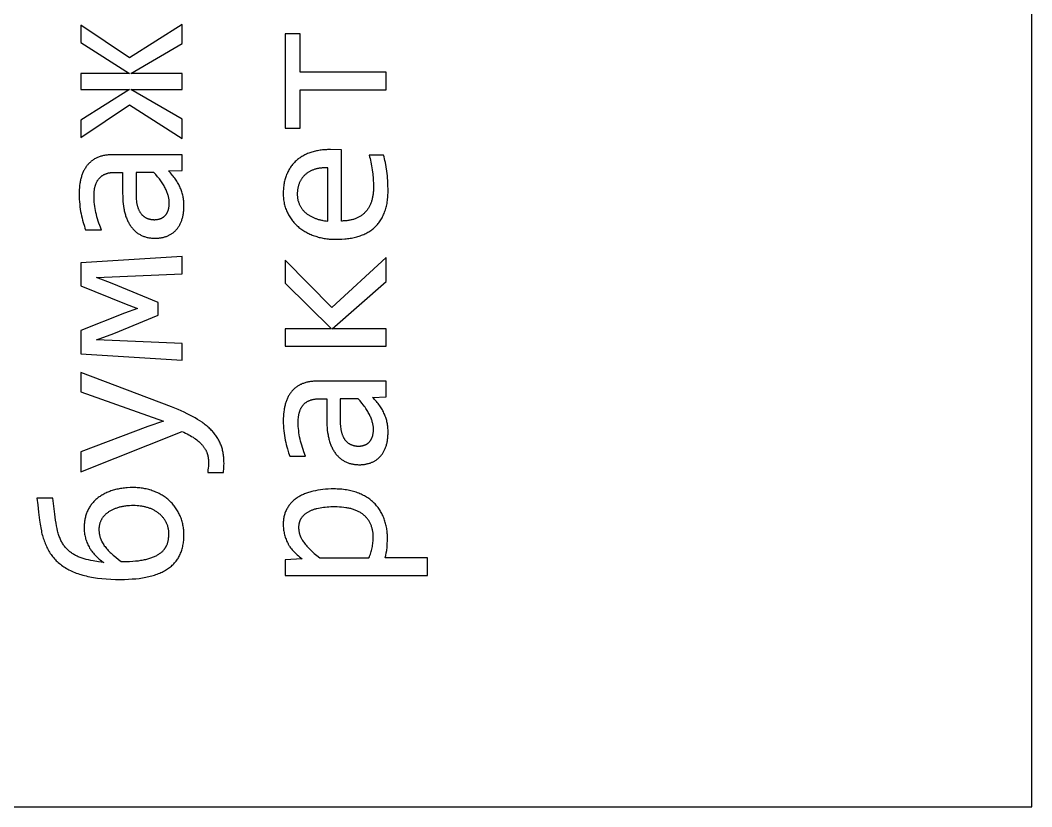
# Model space of a CAD drawing. Extents: x -175 to 175, y 1066 to 1531.
# Drawn here: x -8.6 to 145, y 1308 to 1427.4 of the extents above; entities that cross this region are included whole.
import ezdxf

# ---------------------------------------------------------------- set-up
doc = ezdxf.new("R2010")
doc.units = 0
doc.layers.add('DEFAULT', color=7, linetype='CONTINUOUS')

msp = doc.modelspace()

# ---------------------------------------------------------------- linework, layer by layer
at = {"layer": 'DEFAULT'}
for points in [[(-166, 1308), (145, 1308), (145, 1531), (-166, 1531)], [(0.64, 1409.63), (8.04, 1414.58), (16, 1409.5), (16, 1412.41), (8.2, 1416.92), (16, 1416.92), (16, 1419.37), (8.2, 1419.37), (16, 1423.89), (16, 1426.79), (8.04, 1421.73), (0.64, 1426.67), (0.64, 1424.04), (8.04, 1419.37), (0.64, 1419.37), (0.64, 1416.92), (8.04, 1416.92), (0.64, 1412.26)], [(33.93, 1425.4), (31.64, 1425.4), (31.64, 1411.04), (33.93, 1411.04), (33.93, 1416.87), (47, 1416.87), (47, 1419.57), (33.93, 1419.57)], [(13.93, 1404.56), (16, 1404.62), (16, 1407.01), (5.41, 1407.01), (5.25, 1407.01), (5.09, 1407), (4.94, 1406.99), (4.79, 1406.98), (4.64, 1406.97), (4.49, 1406.95), (4.35, 1406.93), (4.21, 1406.91), (4.07, 1406.88), (3.94, 1406.85), (3.8, 1406.81), (3.67, 1406.78), (3.54, 1406.74), (3.42, 1406.69), (3.3, 1406.65), (3.18, 1406.6), (3.06, 1406.54), (2.94, 1406.49), (2.83, 1406.43), (2.72, 1406.37), (2.62, 1406.3), (2.51, 1406.23), (2.41, 1406.16), (2.31, 1406.09), (2.21, 1406.02), (2.12, 1405.94), (2.02, 1405.86), (1.93, 1405.77), (1.85, 1405.69), (1.76, 1405.6), (1.68, 1405.5), (1.6, 1405.41), (1.52, 1405.31), (1.45, 1405.21), (1.38, 1405.11), (1.31, 1405), (1.24, 1404.89), (1.18, 1404.78), (1.11, 1404.67), (1.05, 1404.55), (1, 1404.43), (0.94, 1404.31), (0.89, 1404.18), (0.84, 1404.06), (0.79, 1403.93), (0.75, 1403.79), (0.71, 1403.66), (0.67, 1403.52), (0.63, 1403.38), (0.6, 1403.24), (0.56, 1403.09), (0.53, 1402.94), (0.51, 1402.79), (0.48, 1402.64), (0.44, 1402.33), (0.4, 1402.02), (0.38, 1401.69), (0.37, 1401.35), (0.36, 1401.01), (0.37, 1400.63), (0.38, 1400.25), (0.41, 1399.87), (0.45, 1399.5), (0.49, 1399.12), (0.54, 1398.76), (0.6, 1398.4), (0.67, 1398.06), (0.74, 1397.72), (0.81, 1397.39), (0.9, 1397.06), (0.98, 1396.75), (1.16, 1396.16), (1.25, 1395.88), (1.34, 1395.62), (3.74, 1395.62), (3.49, 1396.29), (3.38, 1396.62), (3.27, 1396.95), (3.17, 1397.27), (3.08, 1397.6), (2.99, 1397.92), (2.92, 1398.23), (2.85, 1398.55), (2.79, 1398.87), (2.74, 1399.18), (2.7, 1399.5), (2.67, 1399.83), (2.64, 1400.15), (2.63, 1400.47), (2.63, 1400.8), (2.63, 1401.02), (2.64, 1401.23), (2.65, 1401.43), (2.67, 1401.54), (2.68, 1401.63), (2.69, 1401.73), (2.71, 1401.83), (2.72, 1401.92), (2.74, 1402.01), (2.76, 1402.1), (2.78, 1402.19), (2.81, 1402.27), (2.83, 1402.36), (2.86, 1402.44), (2.88, 1402.52), (2.91, 1402.6), (2.95, 1402.68), (2.98, 1402.75), (3.01, 1402.82), (3.05, 1402.9), (3.09, 1402.96), (3.13, 1403.03), (3.17, 1403.1), (3.21, 1403.16), (3.25, 1403.23), (3.3, 1403.29), (3.35, 1403.35), (3.39, 1403.4), (3.44, 1403.46), (3.5, 1403.51), (3.55, 1403.56), (3.6, 1403.61), (3.66, 1403.66), (3.71, 1403.71), (3.77, 1403.75), (3.83, 1403.8), (3.89, 1403.84), (3.95, 1403.88), (4.01, 1403.92), (4.07, 1403.95), (4.13, 1403.99), (4.2, 1404.02), (4.26, 1404.05), (4.33, 1404.08), (4.4, 1404.11), (4.47, 1404.14), (4.54, 1404.16), (4.61, 1404.19), (4.68, 1404.21), (4.75, 1404.23), (4.83, 1404.25), (4.9, 1404.26), (4.98, 1404.28), (5.06, 1404.29), (5.13, 1404.3), (5.21, 1404.31), (5.29, 1404.32), (5.37, 1404.32), (5.46, 1404.33), (5.54, 1404.33), (5.63, 1404.33), (6.97, 1404.33), (6.97, 1401.15), (6.98, 1400.73), (6.99, 1400.33), (7.02, 1399.94), (7.05, 1399.57), (7.1, 1399.2), (7.16, 1398.85), (7.19, 1398.68), (7.22, 1398.52), (7.26, 1398.35), (7.3, 1398.19), (7.34, 1398.04), (7.39, 1397.88), (7.43, 1397.73), (7.48, 1397.58), (7.54, 1397.44), (7.59, 1397.3), (7.65, 1397.16), (7.71, 1397.02), (7.77, 1396.89), (7.84, 1396.76), (7.9, 1396.64), (7.97, 1396.52), (8.05, 1396.4), (8.12, 1396.28), (8.2, 1396.17), (8.28, 1396.06), (8.36, 1395.95), (8.45, 1395.85), (8.53, 1395.75), (8.62, 1395.66), (8.71, 1395.56), (8.81, 1395.47), (8.9, 1395.39), (9, 1395.31), (9.1, 1395.23), (9.2, 1395.15), (9.3, 1395.08), (9.4, 1395.01), (9.51, 1394.95), (9.62, 1394.88), (9.73, 1394.82), (9.84, 1394.77), (9.95, 1394.72), (10.07, 1394.67), (10.19, 1394.62), (10.31, 1394.58), (10.43, 1394.54), (10.55, 1394.51), (10.68, 1394.47), (10.81, 1394.45), (10.94, 1394.42), (11.07, 1394.4), (11.2, 1394.38), (11.34, 1394.37), (11.47, 1394.35), (11.61, 1394.34), (11.76, 1394.34), (11.9, 1394.34), (12.02, 1394.34), (12.13, 1394.34), (12.24, 1394.35), (12.36, 1394.36), (12.47, 1394.37), (12.58, 1394.38), (12.69, 1394.39), (12.8, 1394.41), (12.91, 1394.43), (13.01, 1394.45), (13.12, 1394.47), (13.22, 1394.5), (13.32, 1394.53), (13.43, 1394.55), (13.53, 1394.59), (13.63, 1394.62), (13.73, 1394.66), (13.82, 1394.7), (13.92, 1394.74), (14.01, 1394.78), (14.11, 1394.83), (14.2, 1394.88), (14.28, 1394.93), (14.37, 1394.98), (14.46, 1395.04), (14.54, 1395.1), (14.62, 1395.16), (14.71, 1395.23), (14.78, 1395.29), (14.86, 1395.36), (14.94, 1395.43), (15.01, 1395.51), (15.09, 1395.59), (15.16, 1395.67), (15.23, 1395.75), (15.29, 1395.83), (15.36, 1395.92), (15.42, 1396.01), (15.48, 1396.1), (15.54, 1396.2), (15.6, 1396.29), (15.65, 1396.39), (15.7, 1396.5), (15.75, 1396.6), (15.8, 1396.71), (15.85, 1396.82), (15.9, 1396.93), (15.94, 1397.05), (15.98, 1397.16), (16.02, 1397.29), (16.05, 1397.41), (16.09, 1397.54), (16.12, 1397.67), (16.14, 1397.8), (16.17, 1397.94), (16.19, 1398.08), (16.21, 1398.22), (16.23, 1398.36), (16.24, 1398.51), (16.25, 1398.66), (16.26, 1398.82), (16.27, 1398.97), (16.28, 1399.3), (16.27, 1399.47), (16.27, 1399.65), (16.26, 1399.83), (16.24, 1400), (16.22, 1400.17), (16.2, 1400.35), (16.17, 1400.52), (16.14, 1400.69), (16.1, 1400.86), (16.06, 1401.02), (16.02, 1401.19), (15.97, 1401.36), (15.91, 1401.52), (15.85, 1401.69), (15.79, 1401.85), (15.72, 1402.01), (15.65, 1402.17), (15.58, 1402.33), (15.49, 1402.5), (15.41, 1402.66), (15.31, 1402.82), (15.21, 1402.98), (15.11, 1403.14), (15, 1403.3), (14.89, 1403.45), (14.77, 1403.61), (14.64, 1403.77), (14.51, 1403.93), (14.37, 1404.09), (14.23, 1404.25), (14.09, 1404.4)], [(38.51, 1407.8), (38.1, 1407.79), (37.9, 1407.78), (37.71, 1407.77), (37.51, 1407.76), (37.32, 1407.74), (37.13, 1407.72), (36.95, 1407.69), (36.76, 1407.66), (36.58, 1407.63), (36.4, 1407.59), (36.23, 1407.55), (36.05, 1407.51), (35.88, 1407.47), (35.71, 1407.42), (35.55, 1407.36), (35.38, 1407.31), (35.22, 1407.25), (35.06, 1407.19), (34.91, 1407.12), (34.76, 1407.05), (34.61, 1406.98), (34.46, 1406.9), (34.32, 1406.82), (34.18, 1406.74), (34.05, 1406.66), (33.91, 1406.57), (33.78, 1406.48), (33.66, 1406.38), (33.53, 1406.28), (33.41, 1406.18), (33.3, 1406.08), (33.18, 1405.97), (33.07, 1405.86), (32.96, 1405.75), (32.86, 1405.63), (32.76, 1405.51), (32.66, 1405.39), (32.57, 1405.26), (32.48, 1405.13), (32.39, 1405), (32.3, 1404.86), (32.22, 1404.73), (32.14, 1404.59), (32.07, 1404.44), (32, 1404.29), (31.93, 1404.14), (31.87, 1403.99), (31.8, 1403.83), (31.75, 1403.67), (31.69, 1403.51), (31.65, 1403.35), (31.6, 1403.18), (31.56, 1403.01), (31.52, 1402.84), (31.49, 1402.66), (31.46, 1402.48), (31.43, 1402.3), (31.41, 1402.11), (31.39, 1401.92), (31.38, 1401.73), (31.37, 1401.54), (31.36, 1401.34), (31.36, 1401.14), (31.36, 1400.94), (31.37, 1400.74), (31.38, 1400.54), (31.4, 1400.34), (31.42, 1400.15), (31.45, 1399.95), (31.48, 1399.77), (31.52, 1399.58), (31.56, 1399.4), (31.61, 1399.22), (31.66, 1399.04), (31.72, 1398.86), (31.79, 1398.69), (31.85, 1398.52), (31.93, 1398.35), (32, 1398.19), (32.09, 1398.03), (32.17, 1397.87), (32.26, 1397.72), (32.35, 1397.57), (32.45, 1397.42), (32.55, 1397.27), (32.65, 1397.13), (32.76, 1396.99), (32.87, 1396.86), (32.98, 1396.72), (33.1, 1396.59), (33.22, 1396.47), (33.35, 1396.34), (33.47, 1396.22), (33.61, 1396.11), (33.74, 1395.99), (33.88, 1395.88), (34.02, 1395.78), (34.16, 1395.67), (34.31, 1395.57), (34.46, 1395.48), (34.61, 1395.38), (34.77, 1395.29), (34.92, 1395.21), (35.08, 1395.12), (35.25, 1395.04), (35.41, 1394.97), (35.58, 1394.89), (35.75, 1394.82), (35.92, 1394.76), (36.1, 1394.69), (36.28, 1394.63), (36.46, 1394.58), (36.65, 1394.52), (36.83, 1394.47), (37.01, 1394.43), (37.2, 1394.39), (37.39, 1394.35), (37.58, 1394.31), (37.77, 1394.28), (37.96, 1394.26), (38.16, 1394.23), (38.35, 1394.21), (38.55, 1394.2), (38.75, 1394.18), (38.95, 1394.17), (39.15, 1394.17), (39.35, 1394.17), (39.81, 1394.17), (40.26, 1394.19), (40.69, 1394.23), (40.91, 1394.25), (41.12, 1394.28), (41.33, 1394.3), (41.53, 1394.34), (41.73, 1394.37), (41.93, 1394.41), (42.12, 1394.45), (42.32, 1394.5), (42.51, 1394.55), (42.69, 1394.6), (42.88, 1394.66), (43.05, 1394.72), (43.23, 1394.78), (43.4, 1394.85), (43.57, 1394.92), (43.74, 1395), (43.9, 1395.07), (44.05, 1395.16), (44.21, 1395.24), (44.36, 1395.33), (44.51, 1395.43), (44.65, 1395.52), (44.79, 1395.62), (44.93, 1395.73), (45.06, 1395.84), (45.19, 1395.95), (45.31, 1396.06), (45.43, 1396.18), (45.55, 1396.31), (45.67, 1396.44), (45.78, 1396.57), (45.88, 1396.7), (45.98, 1396.84), (46.08, 1396.99), (46.18, 1397.14), (46.27, 1397.29), (46.36, 1397.44), (46.44, 1397.6), (46.52, 1397.77), (46.6, 1397.93), (46.67, 1398.11), (46.74, 1398.28), (46.8, 1398.46), (46.87, 1398.65), (46.92, 1398.84), (46.97, 1399.03), (47.02, 1399.23), (47.07, 1399.43), (47.11, 1399.63), (47.14, 1399.84), (47.17, 1400.06), (47.2, 1400.28), (47.22, 1400.5), (47.24, 1400.73), (47.26, 1400.96), (47.27, 1401.19), (47.27, 1401.43), (47.28, 1401.68), (47.26, 1402.41), (47.23, 1403.12), (47.2, 1403.48), (47.17, 1403.83), (47.13, 1404.17), (47.08, 1404.52), (46.98, 1405.19), (46.86, 1405.82), (46.8, 1406.12), (46.73, 1406.41), (46.66, 1406.7), (46.59, 1406.97), (44.4, 1406.97), (44.47, 1406.72), (44.53, 1406.46), (44.59, 1406.19), (44.65, 1405.91), (44.76, 1405.32), (44.86, 1404.71), (44.94, 1404.07), (45, 1403.41), (45.03, 1403.07), (45.04, 1402.74), (45.05, 1402.4), (45.06, 1402.06), (45.05, 1401.76), (45.04, 1401.46), (45.03, 1401.32), (45.01, 1401.17), (45, 1401.03), (44.98, 1400.9), (44.96, 1400.76), (44.93, 1400.63), (44.91, 1400.5), (44.88, 1400.37), (44.85, 1400.24), (44.81, 1400.12), (44.78, 1399.99), (44.74, 1399.87), (44.7, 1399.76), (44.66, 1399.64), (44.61, 1399.53), (44.56, 1399.42), (44.51, 1399.31), (44.46, 1399.2), (44.4, 1399.1), (44.35, 1399), (44.29, 1398.9), (44.22, 1398.8), (44.16, 1398.71), (44.09, 1398.61), (44.02, 1398.52), (43.95, 1398.44), (43.87, 1398.35), (43.79, 1398.27), (43.71, 1398.19), (43.63, 1398.11), (43.55, 1398.03), (43.46, 1397.96), (43.37, 1397.89), (43.28, 1397.82), (43.19, 1397.75), (43.09, 1397.69), (43, 1397.63), (42.9, 1397.57), (42.8, 1397.52), (42.69, 1397.47), (42.59, 1397.41), (42.48, 1397.37), (42.37, 1397.32), (42.26, 1397.28), (42.14, 1397.24), (42.03, 1397.2), (41.91, 1397.17), (41.79, 1397.14), (41.67, 1397.11), (41.54, 1397.08), (41.41, 1397.06), (41.29, 1397.03), (41.15, 1397.01), (41.02, 1397), (40.88, 1396.98), (40.75, 1396.97), (40.61, 1396.96), (40.47, 1396.96), (40.32, 1396.95), (40.18, 1396.95), (40.18, 1407.74)], [(9.01, 1400.95), (9.01, 1400.7), (9.02, 1400.47), (9.03, 1400.24), (9.06, 1400.02), (9.08, 1399.81), (9.1, 1399.71), (9.12, 1399.61), (9.14, 1399.51), (9.16, 1399.42), (9.18, 1399.33), (9.21, 1399.23), (9.23, 1399.15), (9.26, 1399.06), (9.29, 1398.97), (9.32, 1398.89), (9.35, 1398.81), (9.38, 1398.73), (9.41, 1398.66), (9.45, 1398.58), (9.48, 1398.51), (9.52, 1398.44), (9.56, 1398.37), (9.6, 1398.3), (9.64, 1398.24), (9.68, 1398.18), (9.73, 1398.12), (9.77, 1398.06), (9.82, 1398), (9.87, 1397.95), (9.91, 1397.89), (9.96, 1397.84), (10.02, 1397.79), (10.07, 1397.75), (10.12, 1397.7), (10.18, 1397.66), (10.23, 1397.62), (10.29, 1397.58), (10.35, 1397.54), (10.4, 1397.5), (10.46, 1397.47), (10.53, 1397.43), (10.59, 1397.4), (10.65, 1397.38), (10.72, 1397.35), (10.78, 1397.32), (10.85, 1397.3), (10.92, 1397.28), (10.98, 1397.26), (11.05, 1397.24), (11.13, 1397.22), (11.2, 1397.21), (11.27, 1397.2), (11.34, 1397.18), (11.42, 1397.18), (11.49, 1397.17), (11.57, 1397.16), (11.65, 1397.16), (11.73, 1397.15), (11.81, 1397.15), (11.86, 1397.15), (11.92, 1397.16), (11.97, 1397.16), (12.03, 1397.16), (12.08, 1397.17), (12.13, 1397.17), (12.19, 1397.18), (12.24, 1397.19), (12.29, 1397.2), (12.35, 1397.21), (12.4, 1397.22), (12.45, 1397.23), (12.5, 1397.24), (12.55, 1397.26), (12.61, 1397.27), (12.66, 1397.29), (12.71, 1397.31), (12.76, 1397.33), (12.81, 1397.35), (12.85, 1397.37), (12.9, 1397.39), (12.95, 1397.42), (12.99, 1397.44), (13.04, 1397.47), (13.08, 1397.5), (13.13, 1397.53), (13.17, 1397.56), (13.21, 1397.59), (13.25, 1397.63), (13.3, 1397.66), (13.34, 1397.7), (13.38, 1397.74), (13.41, 1397.77), (13.45, 1397.81), (13.49, 1397.86), (13.52, 1397.9), (13.56, 1397.94), (13.59, 1397.99), (13.63, 1398.04), (13.66, 1398.09), (13.69, 1398.14), (13.72, 1398.19), (13.75, 1398.24), (13.77, 1398.3), (13.8, 1398.35), (13.83, 1398.41), (13.85, 1398.47), (13.87, 1398.53), (13.9, 1398.59), (13.92, 1398.66), (13.94, 1398.72), (13.95, 1398.79), (13.97, 1398.86), (13.98, 1398.93), (14, 1399), (14.01, 1399.07), (14.02, 1399.15), (14.03, 1399.23), (14.04, 1399.31), (14.05, 1399.39), (14.05, 1399.47), (14.05, 1399.55), (14.06, 1399.72), (14.06, 1399.78), (14.05, 1399.84), (14.05, 1399.9), (14.05, 1399.96), (14.04, 1400.08), (14.02, 1400.2), (14, 1400.32), (13.98, 1400.45), (13.95, 1400.58), (13.92, 1400.71), (13.88, 1400.84), (13.84, 1400.98), (13.79, 1401.11), (13.74, 1401.25), (13.69, 1401.39), (13.63, 1401.54), (13.57, 1401.68), (13.5, 1401.83), (13.43, 1401.98), (13.35, 1402.13), (13.27, 1402.28), (13.18, 1402.43), (13.09, 1402.58), (12.99, 1402.74), (12.88, 1402.89), (12.78, 1403.05), (12.66, 1403.2), (12.55, 1403.36), (12.29, 1403.68), (12.02, 1404), (11.73, 1404.33), (9.01, 1404.33)], [(38.12, 1405.03), (38, 1405.04), (37.87, 1405.04), (37.75, 1405.04), (37.62, 1405.04), (37.5, 1405.03), (37.38, 1405.02), (37.26, 1405.02), (37.14, 1405), (37.03, 1404.99), (36.91, 1404.97), (36.8, 1404.96), (36.69, 1404.94), (36.57, 1404.91), (36.47, 1404.89), (36.36, 1404.86), (36.25, 1404.83), (36.14, 1404.8), (36.04, 1404.77), (35.94, 1404.73), (35.84, 1404.69), (35.74, 1404.65), (35.65, 1404.61), (35.55, 1404.57), (35.46, 1404.52), (35.37, 1404.47), (35.28, 1404.42), (35.19, 1404.37), (35.11, 1404.31), (35.03, 1404.26), (34.95, 1404.2), (34.87, 1404.14), (34.79, 1404.07), (34.71, 1404.01), (34.64, 1403.94), (34.57, 1403.87), (34.5, 1403.8), (34.43, 1403.73), (34.37, 1403.65), (34.3, 1403.58), (34.24, 1403.5), (34.18, 1403.42), (34.13, 1403.33), (34.07, 1403.25), (34.02, 1403.16), (33.97, 1403.07), (33.92, 1402.98), (33.88, 1402.89), (33.83, 1402.8), (33.79, 1402.7), (33.75, 1402.6), (33.72, 1402.5), (33.68, 1402.4), (33.65, 1402.29), (33.62, 1402.19), (33.6, 1402.08), (33.57, 1401.97), (33.55, 1401.86), (33.54, 1401.74), (33.52, 1401.63), (33.51, 1401.51), (33.5, 1401.39), (33.49, 1401.27), (33.49, 1401.15), (33.49, 1401.02), (33.49, 1400.91), (33.49, 1400.81), (33.5, 1400.7), (33.51, 1400.59), (33.52, 1400.49), (33.54, 1400.39), (33.55, 1400.29), (33.57, 1400.19), (33.59, 1400.09), (33.62, 1399.99), (33.65, 1399.89), (33.68, 1399.8), (33.71, 1399.71), (33.75, 1399.61), (33.78, 1399.52), (33.82, 1399.43), (33.87, 1399.34), (33.91, 1399.25), (33.96, 1399.17), (34.01, 1399.08), (34.06, 1399), (34.12, 1398.92), (34.17, 1398.84), (34.23, 1398.76), (34.29, 1398.68), (34.35, 1398.61), (34.42, 1398.54), (34.48, 1398.46), (34.55, 1398.39), (34.62, 1398.32), (34.7, 1398.26), (34.77, 1398.19), (34.85, 1398.13), (34.93, 1398.06), (35.01, 1398), (35.09, 1397.94), (35.18, 1397.88), (35.27, 1397.83), (35.36, 1397.77), (35.45, 1397.72), (35.54, 1397.67), (35.63, 1397.62), (35.73, 1397.57), (35.83, 1397.52), (35.93, 1397.48), (36.03, 1397.43), (36.14, 1397.39), (36.24, 1397.35), (36.35, 1397.31), (36.46, 1397.27), (36.57, 1397.24), (36.68, 1397.2), (36.79, 1397.17), (36.91, 1397.14), (37.02, 1397.11), (37.14, 1397.09), (37.26, 1397.06), (37.38, 1397.04), (37.62, 1397), (37.87, 1396.97), (38.12, 1396.95)], [(16, 1391.55), (0.64, 1390.59), (0.64, 1387.1), (7.26, 1384.41), (9.24, 1383.69), (7.26, 1382.97), (0.64, 1380.34), (0.64, 1376.8), (16, 1375.82), (16, 1378.36), (2.99, 1378.9), (5.66, 1379.86), (12.36, 1382.63), (12.36, 1384.58), (5.38, 1387.45), (2.99, 1388.36), (16, 1388.92)], [(47, 1391.41), (38.72, 1383.81), (31.64, 1391.01), (31.64, 1387.49), (38.66, 1380.59), (31.64, 1380.59), (31.64, 1377.93), (47, 1377.93), (47, 1380.59), (38.77, 1380.59), (47, 1387.75)], [(14.38, 1368.72), (0.64, 1373.96), (0.64, 1371.03), (10.74, 1367.44), (13.18, 1366.55), (10.8, 1365.77), (0.64, 1361.88), (0.64, 1358.85), (16, 1364.99), (16.27, 1364.87), (16.52, 1364.74), (16.77, 1364.62), (17.01, 1364.49), (17.23, 1364.36), (17.45, 1364.24), (17.66, 1364.11), (17.85, 1363.98), (18.04, 1363.85), (18.22, 1363.72), (18.39, 1363.58), (18.55, 1363.45), (18.7, 1363.31), (18.77, 1363.24), (18.84, 1363.17), (18.91, 1363.1), (18.97, 1363.03), (19.04, 1362.96), (19.1, 1362.89), (19.16, 1362.82), (19.22, 1362.75), (19.27, 1362.68), (19.32, 1362.6), (19.37, 1362.53), (19.42, 1362.46), (19.47, 1362.38), (19.51, 1362.31), (19.56, 1362.23), (19.6, 1362.16), (19.63, 1362.08), (19.67, 1362), (19.71, 1361.93), (19.74, 1361.85), (19.77, 1361.77), (19.79, 1361.69), (19.82, 1361.61), (19.85, 1361.53), (19.87, 1361.45), (19.89, 1361.37), (19.91, 1361.28), (19.93, 1361.2), (19.94, 1361.12), (19.96, 1361.03), (19.97, 1360.95), (19.98, 1360.86), (19.99, 1360.77), (20, 1360.68), (20, 1360.59), (20.01, 1360.5), (20.01, 1360.41), (20.01, 1360.32), (20.01, 1360.1), (20, 1359.89), (19.99, 1359.68), (19.97, 1359.48), (19.93, 1359.1), (19.89, 1358.75), (22.3, 1358.75), (22.35, 1359.45), (22.36, 1359.79), (22.37, 1360.17), (22.36, 1360.36), (22.36, 1360.54), (22.35, 1360.73), (22.34, 1360.91), (22.32, 1361.09), (22.3, 1361.26), (22.28, 1361.44), (22.25, 1361.61), (22.22, 1361.78), (22.19, 1361.95), (22.15, 1362.11), (22.11, 1362.28), (22.06, 1362.44), (22.01, 1362.6), (21.96, 1362.75), (21.91, 1362.91), (21.85, 1363.06), (21.78, 1363.21), (21.72, 1363.36), (21.65, 1363.51), (21.57, 1363.65), (21.49, 1363.8), (21.41, 1363.94), (21.32, 1364.08), (21.23, 1364.22), (21.13, 1364.36), (21.03, 1364.5), (20.93, 1364.63), (20.82, 1364.77), (20.71, 1364.9), (20.6, 1365.03), (20.48, 1365.16), (20.35, 1365.28), (20.22, 1365.41), (20.09, 1365.54), (19.96, 1365.66), (19.82, 1365.78), (19.67, 1365.9), (19.52, 1366.02), (19.37, 1366.14), (19.21, 1366.26), (19.05, 1366.38), (18.71, 1366.6), (18.36, 1366.83), (17.99, 1367.05), (17.6, 1367.26), (17.2, 1367.48), (16.77, 1367.69), (16.33, 1367.9), (15.39, 1368.31)], [(44.93, 1370.17), (47, 1370.23), (47, 1372.62), (36.41, 1372.62), (36.25, 1372.62), (36.09, 1372.61), (35.94, 1372.61), (35.79, 1372.59), (35.64, 1372.58), (35.49, 1372.56), (35.35, 1372.54), (35.21, 1372.52), (35.07, 1372.49), (34.94, 1372.46), (34.8, 1372.43), (34.67, 1372.39), (34.54, 1372.35), (34.42, 1372.3), (34.3, 1372.26), (34.18, 1372.21), (34.06, 1372.15), (33.94, 1372.1), (33.83, 1372.04), (33.72, 1371.98), (33.62, 1371.91), (33.51, 1371.85), (33.41, 1371.78), (33.31, 1371.7), (33.21, 1371.63), (33.12, 1371.55), (33.02, 1371.47), (32.93, 1371.39), (32.85, 1371.3), (32.76, 1371.21), (32.68, 1371.12), (32.6, 1371.02), (32.52, 1370.92), (32.45, 1370.82), (32.38, 1370.72), (32.31, 1370.61), (32.24, 1370.5), (32.18, 1370.39), (32.11, 1370.28), (32.05, 1370.16), (32, 1370.04), (31.94, 1369.92), (31.89, 1369.8), (31.84, 1369.67), (31.79, 1369.54), (31.75, 1369.41), (31.71, 1369.27), (31.67, 1369.13), (31.63, 1368.99), (31.6, 1368.85), (31.56, 1368.7), (31.53, 1368.56), (31.51, 1368.41), (31.48, 1368.26), (31.44, 1367.95), (31.4, 1367.63), (31.38, 1367.3), (31.37, 1366.97), (31.36, 1366.62), (31.37, 1366.24), (31.38, 1365.86), (31.41, 1365.48), (31.45, 1365.11), (31.49, 1364.74), (31.54, 1364.37), (31.6, 1364.02), (31.67, 1363.67), (31.74, 1363.33), (31.81, 1363), (31.9, 1362.67), (31.98, 1362.36), (32.16, 1361.77), (32.25, 1361.5), (32.34, 1361.24), (34.74, 1361.24), (34.49, 1361.9), (34.38, 1362.23), (34.27, 1362.56), (34.17, 1362.89), (34.08, 1363.21), (33.99, 1363.53), (33.92, 1363.84), (33.85, 1364.16), (33.79, 1364.48), (33.74, 1364.8), (33.7, 1365.12), (33.67, 1365.44), (33.64, 1365.76), (33.63, 1366.08), (33.63, 1366.41), (33.63, 1366.63), (33.64, 1366.84), (33.65, 1367.05), (33.67, 1367.15), (33.68, 1367.25), (33.69, 1367.34), (33.71, 1367.44), (33.72, 1367.53), (33.74, 1367.62), (33.76, 1367.71), (33.78, 1367.8), (33.81, 1367.88), (33.83, 1367.97), (33.86, 1368.05), (33.88, 1368.13), (33.91, 1368.21), (33.95, 1368.29), (33.98, 1368.36), (34.01, 1368.44), (34.05, 1368.51), (34.09, 1368.58), (34.13, 1368.64), (34.17, 1368.71), (34.21, 1368.78), (34.25, 1368.84), (34.3, 1368.9), (34.35, 1368.96), (34.39, 1369.01), (34.44, 1369.07), (34.5, 1369.12), (34.55, 1369.18), (34.6, 1369.23), (34.66, 1369.27), (34.71, 1369.32), (34.77, 1369.37), (34.83, 1369.41), (34.89, 1369.45), (34.95, 1369.49), (35.01, 1369.53), (35.07, 1369.57), (35.13, 1369.6), (35.2, 1369.64), (35.26, 1369.67), (35.33, 1369.7), (35.4, 1369.72), (35.47, 1369.75), (35.54, 1369.78), (35.61, 1369.8), (35.68, 1369.82), (35.75, 1369.84), (35.83, 1369.86), (35.9, 1369.87), (35.98, 1369.89), (36.06, 1369.9), (36.13, 1369.91), (36.21, 1369.92), (36.29, 1369.93), (36.37, 1369.93), (36.46, 1369.94), (36.54, 1369.94), (36.63, 1369.94), (37.97, 1369.94), (37.97, 1366.76), (37.98, 1366.35), (37.99, 1365.94), (38.02, 1365.56), (38.05, 1365.18), (38.1, 1364.82), (38.16, 1364.47), (38.19, 1364.3), (38.22, 1364.13), (38.26, 1363.97), (38.3, 1363.8), (38.34, 1363.65), (38.39, 1363.49), (38.43, 1363.34), (38.48, 1363.19), (38.54, 1363.05), (38.59, 1362.91), (38.65, 1362.77), (38.71, 1362.64), (38.77, 1362.5), (38.84, 1362.38), (38.9, 1362.25), (38.97, 1362.13), (39.05, 1362.01), (39.12, 1361.89), (39.2, 1361.78), (39.28, 1361.67), (39.36, 1361.57), (39.45, 1361.46), (39.53, 1361.36), (39.62, 1361.27), (39.71, 1361.18), (39.81, 1361.09), (39.9, 1361), (40, 1360.92), (40.1, 1360.84), (40.2, 1360.76), (40.3, 1360.69), (40.4, 1360.62), (40.51, 1360.56), (40.62, 1360.49), (40.73, 1360.44), (40.84, 1360.38), (40.95, 1360.33), (41.07, 1360.28), (41.19, 1360.23), (41.31, 1360.19), (41.43, 1360.15), (41.55, 1360.12), (41.68, 1360.09), (41.81, 1360.06), (41.94, 1360.03), (42.07, 1360.01), (42.2, 1359.99), (42.34, 1359.98), (42.47, 1359.97), (42.61, 1359.96), (42.76, 1359.95), (42.9, 1359.95), (43.02, 1359.95), (43.13, 1359.95), (43.24, 1359.96), (43.36, 1359.97), (43.47, 1359.98), (43.58, 1359.99), (43.69, 1360), (43.8, 1360.02), (43.91, 1360.04), (44.01, 1360.06), (44.12, 1360.08), (44.22, 1360.11), (44.32, 1360.14), (44.43, 1360.17), (44.53, 1360.2), (44.63, 1360.23), (44.73, 1360.27), (44.82, 1360.31), (44.92, 1360.35), (45.01, 1360.39), (45.11, 1360.44), (45.2, 1360.49), (45.28, 1360.54), (45.37, 1360.6), (45.46, 1360.65), (45.54, 1360.71), (45.62, 1360.77), (45.71, 1360.84), (45.78, 1360.91), (45.86, 1360.97), (45.94, 1361.05), (46.01, 1361.12), (46.09, 1361.2), (46.16, 1361.28), (46.23, 1361.36), (46.29, 1361.44), (46.36, 1361.53), (46.42, 1361.62), (46.48, 1361.71), (46.54, 1361.81), (46.6, 1361.9), (46.65, 1362), (46.7, 1362.11), (46.75, 1362.21), (46.8, 1362.32), (46.85, 1362.43), (46.9, 1362.54), (46.94, 1362.66), (46.98, 1362.78), (47.02, 1362.9), (47.05, 1363.02), (47.09, 1363.15), (47.12, 1363.28), (47.14, 1363.41), (47.17, 1363.55), (47.19, 1363.69), (47.21, 1363.83), (47.23, 1363.97), (47.24, 1364.12), (47.25, 1364.27), (47.26, 1364.43), (47.27, 1364.59), (47.28, 1364.91), (47.27, 1365.09), (47.27, 1365.26), (47.26, 1365.44), (47.24, 1365.61), (47.22, 1365.78), (47.2, 1365.96), (47.17, 1366.13), (47.14, 1366.3), (47.1, 1366.47), (47.06, 1366.64), (47.02, 1366.8), (46.97, 1366.97), (46.91, 1367.13), (46.85, 1367.3), (46.79, 1367.46), (46.72, 1367.62), (46.65, 1367.79), (46.58, 1367.95), (46.49, 1368.11), (46.41, 1368.27), (46.31, 1368.43), (46.21, 1368.59), (46.11, 1368.75), (46, 1368.91), (45.89, 1369.07), (45.77, 1369.23), (45.64, 1369.38), (45.51, 1369.54), (45.37, 1369.7), (45.23, 1369.86), (45.09, 1370.02)], [(40.01, 1366.56), (40.01, 1366.32), (40.02, 1366.08), (40.03, 1365.85), (40.06, 1365.64), (40.08, 1365.43), (40.1, 1365.32), (40.12, 1365.22), (40.14, 1365.13), (40.16, 1365.03), (40.18, 1364.94), (40.21, 1364.85), (40.23, 1364.76), (40.26, 1364.67), (40.29, 1364.59), (40.32, 1364.5), (40.35, 1364.42), (40.38, 1364.34), (40.41, 1364.27), (40.45, 1364.19), (40.48, 1364.12), (40.52, 1364.05), (40.56, 1363.98), (40.6, 1363.91), (40.64, 1363.85), (40.68, 1363.79), (40.73, 1363.73), (40.77, 1363.67), (40.82, 1363.61), (40.87, 1363.56), (40.91, 1363.5), (40.96, 1363.45), (41.02, 1363.4), (41.07, 1363.36), (41.12, 1363.31), (41.18, 1363.27), (41.23, 1363.23), (41.29, 1363.19), (41.35, 1363.15), (41.4, 1363.11), (41.46, 1363.08), (41.53, 1363.05), (41.59, 1363.02), (41.65, 1362.99), (41.72, 1362.96), (41.78, 1362.94), (41.85, 1362.91), (41.92, 1362.89), (41.98, 1362.87), (42.05, 1362.85), (42.13, 1362.84), (42.2, 1362.82), (42.27, 1362.81), (42.34, 1362.8), (42.42, 1362.79), (42.49, 1362.78), (42.57, 1362.77), (42.65, 1362.77), (42.73, 1362.77), (42.81, 1362.77), (42.86, 1362.77), (42.92, 1362.77), (42.97, 1362.77), (43.03, 1362.77), (43.08, 1362.78), (43.13, 1362.79), (43.19, 1362.79), (43.24, 1362.8), (43.29, 1362.81), (43.35, 1362.82), (43.4, 1362.83), (43.45, 1362.84), (43.5, 1362.86), (43.55, 1362.87), (43.61, 1362.89), (43.66, 1362.9), (43.71, 1362.92), (43.76, 1362.94), (43.81, 1362.96), (43.85, 1362.98), (43.9, 1363.01), (43.95, 1363.03), (43.99, 1363.06), (44.04, 1363.08), (44.08, 1363.11), (44.13, 1363.14), (44.17, 1363.17), (44.21, 1363.2), (44.25, 1363.24), (44.3, 1363.27), (44.34, 1363.31), (44.38, 1363.35), (44.41, 1363.39), (44.45, 1363.43), (44.49, 1363.47), (44.52, 1363.51), (44.56, 1363.56), (44.59, 1363.6), (44.63, 1363.65), (44.66, 1363.7), (44.69, 1363.75), (44.72, 1363.8), (44.75, 1363.85), (44.77, 1363.91), (44.8, 1363.97), (44.83, 1364.02), (44.85, 1364.08), (44.87, 1364.14), (44.9, 1364.21), (44.92, 1364.27), (44.94, 1364.33), (44.95, 1364.4), (44.97, 1364.47), (44.98, 1364.54), (45, 1364.61), (45.01, 1364.69), (45.02, 1364.76), (45.03, 1364.84), (45.04, 1364.92), (45.05, 1365), (45.05, 1365.08), (45.05, 1365.16), (45.06, 1365.34), (45.06, 1365.39), (45.05, 1365.45), (45.05, 1365.51), (45.05, 1365.57), (45.04, 1365.69), (45.02, 1365.81), (45, 1365.94), (44.98, 1366.06), (44.95, 1366.19), (44.92, 1366.32), (44.88, 1366.45), (44.84, 1366.59), (44.79, 1366.73), (44.74, 1366.86), (44.69, 1367.01), (44.63, 1367.15), (44.57, 1367.29), (44.5, 1367.44), (44.43, 1367.59), (44.35, 1367.74), (44.27, 1367.89), (44.18, 1368.04), (44.09, 1368.19), (43.99, 1368.35), (43.88, 1368.5), (43.78, 1368.66), (43.66, 1368.82), (43.55, 1368.97), (43.29, 1369.29), (43.02, 1369.62), (42.73, 1369.94), (40.01, 1369.94)], [(4.11, 1345.07), (3.29, 1345.19), (2.52, 1345.33), (2.15, 1345.41), (1.8, 1345.49), (1.46, 1345.57), (1.13, 1345.66), (0.98, 1345.71), (0.82, 1345.76), (0.67, 1345.81), (0.52, 1345.87), (0.37, 1345.92), (0.23, 1345.98), (0.09, 1346.05), (-0.05, 1346.11), (-0.18, 1346.18), (-0.31, 1346.25), (-0.44, 1346.33), (-0.57, 1346.4), (-0.69, 1346.48), (-0.81, 1346.56), (-0.93, 1346.65), (-1.04, 1346.73), (-1.15, 1346.82), (-1.26, 1346.92), (-1.36, 1347.01), (-1.46, 1347.11), (-1.56, 1347.22), (-1.66, 1347.32), (-1.75, 1347.43), (-1.84, 1347.55), (-1.93, 1347.67), (-2.01, 1347.79), (-2.09, 1347.91), (-2.17, 1348.04), (-2.25, 1348.17), (-2.32, 1348.3), (-2.39, 1348.44), (-2.45, 1348.58), (-2.52, 1348.73), (-2.58, 1348.88), (-2.64, 1349.04), (-2.7, 1349.2), (-2.75, 1349.36), (-2.8, 1349.54), (-2.85, 1349.71), (-2.9, 1349.89), (-2.99, 1350.27), (-3.07, 1350.67), (-3.14, 1351.09), (-3.2, 1351.52), (-3.31, 1352.42), (-3.62, 1354.84), (-6.07, 1354.84), (-5.91, 1353.86), (-5.78, 1352.72), (-5.64, 1351.51), (-5.61, 1351.22), (-5.57, 1350.92), (-5.52, 1350.64), (-5.47, 1350.36), (-5.37, 1349.9), (-5.32, 1349.67), (-5.27, 1349.44), (-5.21, 1349.22), (-5.14, 1349.01), (-5.08, 1348.79), (-5.01, 1348.58), (-4.94, 1348.38), (-4.86, 1348.17), (-4.78, 1347.97), (-4.7, 1347.77), (-4.61, 1347.58), (-4.52, 1347.39), (-4.43, 1347.2), (-4.33, 1347.02), (-4.23, 1346.84), (-4.12, 1346.66), (-4.01, 1346.48), (-3.9, 1346.31), (-3.78, 1346.15), (-3.65, 1345.99), (-3.52, 1345.83), (-3.38, 1345.67), (-3.24, 1345.52), (-3.1, 1345.37), (-2.95, 1345.23), (-2.79, 1345.09), (-2.63, 1344.95), (-2.47, 1344.82), (-2.3, 1344.69), (-2.13, 1344.56), (-1.95, 1344.44), (-1.76, 1344.32), (-1.57, 1344.2), (-1.37, 1344.09), (-1.17, 1343.98), (-0.96, 1343.88), (-0.75, 1343.78), (-0.53, 1343.68), (-0.3, 1343.59), (-0.07, 1343.5), (0.16, 1343.42), (0.41, 1343.33), (0.65, 1343.26), (0.91, 1343.18), (1.17, 1343.11), (1.43, 1343.05), (1.7, 1342.98), (1.98, 1342.92), (2.27, 1342.87), (2.56, 1342.82), (3.17, 1342.73), (3.8, 1342.65), (4.47, 1342.6), (5.16, 1342.56), (5.88, 1342.53), (6.64, 1342.52), (7.25, 1342.53), (7.84, 1342.55), (8.41, 1342.59), (8.96, 1342.63), (9.49, 1342.69), (9.99, 1342.77), (10.48, 1342.85), (10.71, 1342.9), (10.94, 1342.95), (11.17, 1343.01), (11.39, 1343.07), (11.6, 1343.13), (11.81, 1343.19), (12.01, 1343.26), (12.21, 1343.33), (12.41, 1343.41), (12.6, 1343.49), (12.78, 1343.57), (12.96, 1343.65), (13.14, 1343.74), (13.31, 1343.83), (13.48, 1343.92), (13.64, 1344.02), (13.79, 1344.12), (13.94, 1344.22), (14.09, 1344.33), (14.23, 1344.44), (14.37, 1344.55), (14.5, 1344.67), (14.62, 1344.79), (14.75, 1344.91), (14.86, 1345.04), (14.97, 1345.17), (15.08, 1345.3), (15.19, 1345.44), (15.28, 1345.58), (15.38, 1345.72), (15.46, 1345.87), (15.55, 1346.02), (15.63, 1346.17), (15.7, 1346.33), (15.77, 1346.49), (15.84, 1346.65), (15.9, 1346.82), (15.95, 1346.98), (16, 1347.16), (16.05, 1347.33), (16.09, 1347.51), (16.13, 1347.69), (16.17, 1347.88), (16.19, 1348.06), (16.22, 1348.25), (16.24, 1348.45), (16.26, 1348.65), (16.27, 1348.85), (16.27, 1349.05), (16.28, 1349.26), (16.27, 1349.46), (16.27, 1349.65), (16.26, 1349.85), (16.24, 1350.04), (16.22, 1350.23), (16.19, 1350.41), (16.17, 1350.6), (16.13, 1350.78), (16.09, 1350.96), (16.05, 1351.14), (16, 1351.32), (15.95, 1351.49), (15.9, 1351.67), (15.84, 1351.84), (15.77, 1352.01), (15.7, 1352.17), (15.63, 1352.34), (15.55, 1352.5), (15.47, 1352.66), (15.39, 1352.81), (15.3, 1352.96), (15.21, 1353.11), (15.11, 1353.26), (15.01, 1353.4), (14.91, 1353.55), (14.81, 1353.68), (14.7, 1353.82), (14.59, 1353.95), (14.47, 1354.08), (14.35, 1354.21), (14.23, 1354.33), (14.1, 1354.45), (13.97, 1354.57), (13.84, 1354.69), (13.7, 1354.8), (13.57, 1354.9), (13.42, 1355.01), (13.28, 1355.11), (13.13, 1355.21), (12.98, 1355.3), (12.82, 1355.39), (12.67, 1355.48), (12.5, 1355.57), (12.34, 1355.65), (12.17, 1355.72), (12, 1355.8), (11.83, 1355.87), (11.65, 1355.94), (11.48, 1356), (11.29, 1356.06), (11.11, 1356.12), (10.93, 1356.17), (10.74, 1356.22), (10.55, 1356.26), (10.36, 1356.3), (10.17, 1356.33), (9.97, 1356.36), (9.77, 1356.39), (9.57, 1356.41), (9.37, 1356.43), (9.17, 1356.45), (8.96, 1356.46), (8.76, 1356.46), (8.55, 1356.47), (8.11, 1356.46), (7.68, 1356.44), (7.47, 1356.42), (7.26, 1356.4), (7.06, 1356.38), (6.86, 1356.35), (6.66, 1356.32), (6.47, 1356.29), (6.28, 1356.25), (6.09, 1356.21), (5.91, 1356.17), (5.73, 1356.12), (5.55, 1356.07), (5.37, 1356.01), (5.2, 1355.96), (5.03, 1355.9), (4.87, 1355.83), (4.71, 1355.77), (4.55, 1355.7), (4.4, 1355.63), (4.24, 1355.55), (4.1, 1355.47), (3.95, 1355.39), (3.81, 1355.31), (3.67, 1355.23), (3.54, 1355.14), (3.41, 1355.05), (3.28, 1354.95), (3.16, 1354.86), (3.04, 1354.76), (2.92, 1354.66), (2.81, 1354.55), (2.7, 1354.45), (2.59, 1354.34), (2.49, 1354.23), (2.39, 1354.11), (2.3, 1354), (2.21, 1353.88), (2.12, 1353.76), (2.04, 1353.64), (1.96, 1353.51), (1.88, 1353.38), (1.81, 1353.25), (1.74, 1353.12), (1.67, 1352.98), (1.61, 1352.85), (1.55, 1352.71), (1.5, 1352.57), (1.44, 1352.42), (1.4, 1352.28), (1.35, 1352.13), (1.31, 1351.99), (1.28, 1351.84), (1.25, 1351.69), (1.22, 1351.53), (1.19, 1351.38), (1.17, 1351.22), (1.16, 1351.07), (1.14, 1350.91), (1.13, 1350.75), (1.13, 1350.58), (1.13, 1350.42), (1.13, 1350.22), (1.14, 1350.01), (1.15, 1349.81), (1.17, 1349.62), (1.2, 1349.42), (1.23, 1349.23), (1.27, 1349.04), (1.31, 1348.85), (1.36, 1348.67), (1.42, 1348.49), (1.48, 1348.31), (1.54, 1348.13), (1.62, 1347.96), (1.69, 1347.79), (1.78, 1347.62), (1.87, 1347.45), (1.96, 1347.29), (2.07, 1347.13), (2.17, 1346.97), (2.29, 1346.81), (2.41, 1346.65), (2.53, 1346.5), (2.66, 1346.35), (2.8, 1346.2), (2.94, 1346.05), (3.09, 1345.9), (3.25, 1345.76), (3.41, 1345.62), (3.57, 1345.48), (3.75, 1345.34), (3.93, 1345.2)], [(39.04, 1356.26), (38.61, 1356.26), (38.19, 1356.24), (37.78, 1356.22), (37.38, 1356.18), (36.99, 1356.13), (36.61, 1356.07), (36.24, 1356), (35.88, 1355.93), (35.71, 1355.88), (35.54, 1355.84), (35.37, 1355.79), (35.2, 1355.74), (35.04, 1355.68), (34.88, 1355.63), (34.72, 1355.57), (34.57, 1355.5), (34.42, 1355.44), (34.28, 1355.37), (34.13, 1355.3), (33.99, 1355.23), (33.86, 1355.16), (33.72, 1355.08), (33.59, 1355), (33.47, 1354.92), (33.34, 1354.83), (33.22, 1354.74), (33.11, 1354.65), (32.99, 1354.56), (32.88, 1354.46), (32.78, 1354.37), (32.67, 1354.27), (32.58, 1354.16), (32.48, 1354.06), (32.39, 1353.95), (32.3, 1353.84), (32.22, 1353.73), (32.13, 1353.61), (32.06, 1353.49), (31.98, 1353.37), (31.91, 1353.25), (31.88, 1353.19), (31.85, 1353.12), (31.78, 1352.99), (31.72, 1352.86), (31.67, 1352.73), (31.62, 1352.59), (31.58, 1352.46), (31.54, 1352.32), (31.5, 1352.17), (31.47, 1352.03), (31.44, 1351.88), (31.41, 1351.73), (31.4, 1351.58), (31.38, 1351.42), (31.37, 1351.26), (31.36, 1351.1), (31.36, 1350.94), (31.36, 1350.75), (31.37, 1350.56), (31.38, 1350.38), (31.4, 1350.19), (31.42, 1350.01), (31.45, 1349.83), (31.48, 1349.65), (31.52, 1349.48), (31.56, 1349.3), (31.61, 1349.13), (31.66, 1348.96), (31.72, 1348.79), (31.78, 1348.62), (31.85, 1348.45), (31.92, 1348.29), (32, 1348.12), (32.04, 1348.04), (32.08, 1347.96), (32.12, 1347.88), (32.17, 1347.8), (32.22, 1347.72), (32.27, 1347.64), (32.32, 1347.56), (32.37, 1347.48), (32.48, 1347.32), (32.6, 1347.17), (32.73, 1347.01), (32.87, 1346.86), (33.01, 1346.71), (33.16, 1346.56), (33.31, 1346.41), (33.48, 1346.26), (33.65, 1346.11), (33.83, 1345.96), (34.01, 1345.82), (34.21, 1345.67), (31.64, 1345.5), (31.64, 1343.13), (53.27, 1343.13), (53.27, 1345.8), (46.85, 1345.8), (46.93, 1346.17), (47, 1346.54), (47.06, 1346.91), (47.09, 1347.09), (47.11, 1347.27), (47.14, 1347.64), (47.16, 1348), (47.18, 1348.37), (47.18, 1348.73), (47.18, 1348.93), (47.18, 1349.13), (47.17, 1349.33), (47.15, 1349.52), (47.13, 1349.72), (47.11, 1349.91), (47.09, 1350.1), (47.06, 1350.28), (47.02, 1350.47), (46.99, 1350.65), (46.94, 1350.83), (46.9, 1351.01), (46.85, 1351.19), (46.8, 1351.37), (46.74, 1351.54), (46.68, 1351.72), (46.61, 1351.89), (46.54, 1352.06), (46.47, 1352.22), (46.39, 1352.38), (46.31, 1352.54), (46.23, 1352.7), (46.14, 1352.85), (46.05, 1353), (45.95, 1353.15), (45.85, 1353.3), (45.75, 1353.44), (45.64, 1353.58), (45.52, 1353.71), (45.41, 1353.85), (45.29, 1353.98), (45.16, 1354.1), (45.04, 1354.23), (44.9, 1354.35), (44.77, 1354.47), (44.63, 1354.58), (44.48, 1354.69), (44.33, 1354.8), (44.18, 1354.91), (44.02, 1355.01), (43.86, 1355.1), (43.7, 1355.2), (43.53, 1355.29), (43.36, 1355.37), (43.18, 1355.46), (43, 1355.54), (42.81, 1355.62), (42.62, 1355.69), (42.43, 1355.76), (42.23, 1355.82), (42.03, 1355.88), (41.83, 1355.94), (41.62, 1355.99), (41.4, 1356.04), (41.19, 1356.08), (40.96, 1356.12), (40.74, 1356.15), (40.51, 1356.18), (40.27, 1356.21), (40.04, 1356.23), (39.79, 1356.24), (39.55, 1356.25), (39.3, 1356.26)], [(8.64, 1353.74), (8.31, 1353.74), (8, 1353.72), (7.69, 1353.7), (7.54, 1353.68), (7.39, 1353.67), (7.25, 1353.65), (7.11, 1353.62), (6.97, 1353.6), (6.84, 1353.57), (6.7, 1353.54), (6.57, 1353.51), (6.45, 1353.48), (6.32, 1353.44), (6.2, 1353.4), (6.08, 1353.37), (5.96, 1353.32), (5.85, 1353.28), (5.74, 1353.24), (5.63, 1353.19), (5.52, 1353.14), (5.42, 1353.09), (5.32, 1353.04), (5.22, 1352.99), (5.12, 1352.94), (5.03, 1352.88), (4.93, 1352.83), (4.85, 1352.77), (4.76, 1352.71), (4.68, 1352.65), (4.6, 1352.58), (4.52, 1352.52), (4.44, 1352.46), (4.37, 1352.39), (4.3, 1352.32), (4.23, 1352.25), (4.17, 1352.18), (4.1, 1352.11), (4.04, 1352.04), (3.99, 1351.97), (3.93, 1351.89), (3.88, 1351.82), (3.83, 1351.74), (3.78, 1351.67), (3.74, 1351.59), (3.7, 1351.51), (3.66, 1351.43), (3.62, 1351.35), (3.59, 1351.26), (3.56, 1351.18), (3.53, 1351.1), (3.5, 1351.02), (3.48, 1350.93), (3.46, 1350.85), (3.44, 1350.76), (3.42, 1350.68), (3.41, 1350.59), (3.4, 1350.51), (3.39, 1350.42), (3.38, 1350.34), (3.38, 1350.25), (3.38, 1350.16), (3.38, 1350.07), (3.38, 1349.98), (3.38, 1349.9), (3.39, 1349.81), (3.4, 1349.72), (3.4, 1349.64), (3.42, 1349.55), (3.43, 1349.47), (3.44, 1349.39), (3.46, 1349.31), (3.47, 1349.23), (3.49, 1349.15), (3.51, 1349.07), (3.53, 1348.99), (3.56, 1348.91), (3.58, 1348.84), (3.61, 1348.76), (3.64, 1348.69), (3.67, 1348.61), (3.7, 1348.54), (3.73, 1348.46), (3.77, 1348.39), (3.8, 1348.31), (3.84, 1348.24), (3.92, 1348.09), (4, 1347.94), (4.1, 1347.8), (4.19, 1347.65), (4.3, 1347.51), (4.41, 1347.36), (4.53, 1347.21), (4.66, 1347.07), (4.79, 1346.92), (4.93, 1346.78), (5.07, 1346.63), (5.23, 1346.49), (5.39, 1346.34), (5.56, 1346.19), (5.92, 1345.89), (6.32, 1345.57), (6.76, 1345.25), (7.05, 1345.25), (7.56, 1345.25), (8.04, 1345.27), (8.5, 1345.29), (8.94, 1345.33), (9.36, 1345.37), (9.75, 1345.43), (9.94, 1345.46), (10.12, 1345.49), (10.3, 1345.53), (10.47, 1345.57), (10.79, 1345.65), (10.95, 1345.7), (11.1, 1345.75), (11.25, 1345.79), (11.39, 1345.84), (11.53, 1345.9), (11.67, 1345.95), (11.8, 1346), (11.92, 1346.06), (12.05, 1346.12), (12.16, 1346.18), (12.28, 1346.24), (12.38, 1346.31), (12.49, 1346.37), (12.59, 1346.44), (12.68, 1346.51), (12.78, 1346.58), (12.86, 1346.66), (12.95, 1346.73), (13.03, 1346.81), (13.11, 1346.88), (13.18, 1346.96), (13.22, 1347), (13.25, 1347.04), (13.29, 1347.09), (13.32, 1347.13), (13.35, 1347.17), (13.38, 1347.21), (13.41, 1347.25), (13.44, 1347.3), (13.47, 1347.34), (13.5, 1347.38), (13.52, 1347.43), (13.55, 1347.47), (13.57, 1347.52), (13.6, 1347.56), (13.62, 1347.61), (13.64, 1347.66), (13.66, 1347.7), (13.68, 1347.75), (13.72, 1347.85), (13.76, 1347.94), (13.79, 1348.04), (13.82, 1348.14), (13.85, 1348.24), (13.87, 1348.34), (13.9, 1348.44), (13.92, 1348.54), (13.94, 1348.65), (13.95, 1348.75), (13.96, 1348.86), (13.98, 1348.97), (13.98, 1349.08), (13.99, 1349.19), (13.99, 1349.3), (14, 1349.41), (13.99, 1349.54), (13.99, 1349.67), (13.98, 1349.8), (13.97, 1349.93), (13.95, 1350.05), (13.93, 1350.18), (13.91, 1350.3), (13.88, 1350.42), (13.85, 1350.53), (13.82, 1350.65), (13.78, 1350.76), (13.74, 1350.87), (13.7, 1350.98), (13.65, 1351.09), (13.62, 1351.14), (13.6, 1351.19), (13.57, 1351.24), (13.54, 1351.29), (13.49, 1351.39), (13.43, 1351.49), (13.36, 1351.59), (13.3, 1351.68), (13.23, 1351.77), (13.16, 1351.86), (13.09, 1351.95), (13.02, 1352.04), (12.94, 1352.12), (12.87, 1352.2), (12.79, 1352.28), (12.7, 1352.36), (12.62, 1352.43), (12.53, 1352.51), (12.44, 1352.58), (12.35, 1352.65), (12.26, 1352.71), (12.16, 1352.78), (12.06, 1352.84), (11.97, 1352.9), (11.86, 1352.96), (11.76, 1353.02), (11.66, 1353.07), (11.55, 1353.12), (11.45, 1353.17), (11.34, 1353.22), (11.23, 1353.27), (11.11, 1353.31), (11, 1353.35), (10.88, 1353.39), (10.76, 1353.43), (10.64, 1353.47), (10.52, 1353.5), (10.4, 1353.53), (10.28, 1353.56), (10.16, 1353.59), (10.03, 1353.61), (9.91, 1353.63), (9.79, 1353.65), (9.66, 1353.67), (9.41, 1353.7), (9.16, 1353.72), (8.9, 1353.74)], [(39.17, 1353.54), (38.87, 1353.54), (38.57, 1353.53), (38.29, 1353.51), (38.01, 1353.49), (37.73, 1353.47), (37.46, 1353.44), (37.2, 1353.4), (36.95, 1353.36), (36.7, 1353.32), (36.46, 1353.26), (36.34, 1353.23), (36.23, 1353.2), (36.12, 1353.17), (36.01, 1353.14), (35.9, 1353.1), (35.8, 1353.06), (35.7, 1353.02), (35.6, 1352.98), (35.5, 1352.94), (35.4, 1352.9), (35.31, 1352.85), (35.22, 1352.8), (35.13, 1352.76), (35.04, 1352.71), (34.96, 1352.65), (34.88, 1352.6), (34.8, 1352.54), (34.72, 1352.49), (34.65, 1352.43), (34.58, 1352.37), (34.51, 1352.31), (34.44, 1352.24), (34.38, 1352.18), (34.31, 1352.11), (34.26, 1352.04), (34.2, 1351.97), (34.14, 1351.9), (34.09, 1351.82), (34.07, 1351.79), (34.04, 1351.75), (34.02, 1351.71), (34, 1351.67), (33.98, 1351.63), (33.95, 1351.59), (33.93, 1351.55), (33.92, 1351.51), (33.9, 1351.47), (33.88, 1351.43), (33.86, 1351.39), (33.85, 1351.34), (33.83, 1351.3), (33.82, 1351.26), (33.8, 1351.21), (33.79, 1351.17), (33.78, 1351.13), (33.76, 1351.08), (33.75, 1351.04), (33.74, 1350.99), (33.73, 1350.94), (33.73, 1350.9), (33.72, 1350.85), (33.71, 1350.8), (33.7, 1350.7), (33.69, 1350.6), (33.69, 1350.5), (33.69, 1350.4), (33.69, 1350.34), (33.69, 1350.28), (33.69, 1350.21), (33.7, 1350.15), (33.7, 1350.08), (33.71, 1350.02), (33.72, 1349.96), (33.73, 1349.89), (33.74, 1349.83), (33.75, 1349.76), (33.76, 1349.7), (33.78, 1349.64), (33.79, 1349.57), (33.81, 1349.51), (33.85, 1349.38), (33.87, 1349.31), (33.89, 1349.25), (33.92, 1349.18), (33.94, 1349.11), (33.97, 1349.05), (34, 1348.98), (34.03, 1348.91), (34.06, 1348.85), (34.1, 1348.78), (34.13, 1348.71), (34.21, 1348.57), (34.29, 1348.44), (34.38, 1348.3), (34.48, 1348.16), (34.59, 1348.01), (34.7, 1347.87), (34.82, 1347.72), (34.95, 1347.58), (35.08, 1347.43), (35.23, 1347.27), (35.38, 1347.12), (35.54, 1346.96), (35.71, 1346.8), (36.07, 1346.48), (36.48, 1346.14), (36.92, 1345.8), (44.37, 1345.8), (44.44, 1345.98), (44.51, 1346.17), (44.58, 1346.36), (44.64, 1346.55), (44.7, 1346.74), (44.75, 1346.94), (44.8, 1347.14), (44.85, 1347.34), (44.89, 1347.54), (44.93, 1347.74), (44.96, 1347.95), (44.98, 1348.14), (45, 1348.34), (45.02, 1348.54), (45.02, 1348.74), (45.03, 1348.93), (45.02, 1349.07), (45.02, 1349.2), (45.01, 1349.33), (45, 1349.46), (44.99, 1349.58), (44.97, 1349.71), (44.96, 1349.83), (44.93, 1349.95), (44.91, 1350.07), (44.88, 1350.19), (44.85, 1350.31), (44.82, 1350.42), (44.78, 1350.53), (44.75, 1350.64), (44.7, 1350.75), (44.66, 1350.86), (44.61, 1350.96), (44.56, 1351.06), (44.51, 1351.17), (44.46, 1351.27), (44.4, 1351.36), (44.34, 1351.46), (44.27, 1351.55), (44.2, 1351.64), (44.13, 1351.73), (44.06, 1351.82), (43.99, 1351.91), (43.91, 1351.99), (43.83, 1352.08), (43.74, 1352.16), (43.65, 1352.24), (43.56, 1352.31), (43.47, 1352.39), (43.38, 1352.46), (43.28, 1352.53), (43.18, 1352.6), (43.07, 1352.67), (42.96, 1352.73), (42.85, 1352.79), (42.74, 1352.85), (42.63, 1352.91), (42.51, 1352.96), (42.39, 1353.01), (42.26, 1353.06), (42.13, 1353.11), (42, 1353.15), (41.87, 1353.19), (41.73, 1353.23), (41.6, 1353.27), (41.45, 1353.3), (41.31, 1353.34), (41.16, 1353.37), (41.01, 1353.39), (40.86, 1353.42), (40.54, 1353.46), (40.22, 1353.5), (39.88, 1353.52), (39.53, 1353.53)]]:
    msp.add_lwpolyline(points, close=True, dxfattribs=at)

doc.saveas('drawing.dxf')
